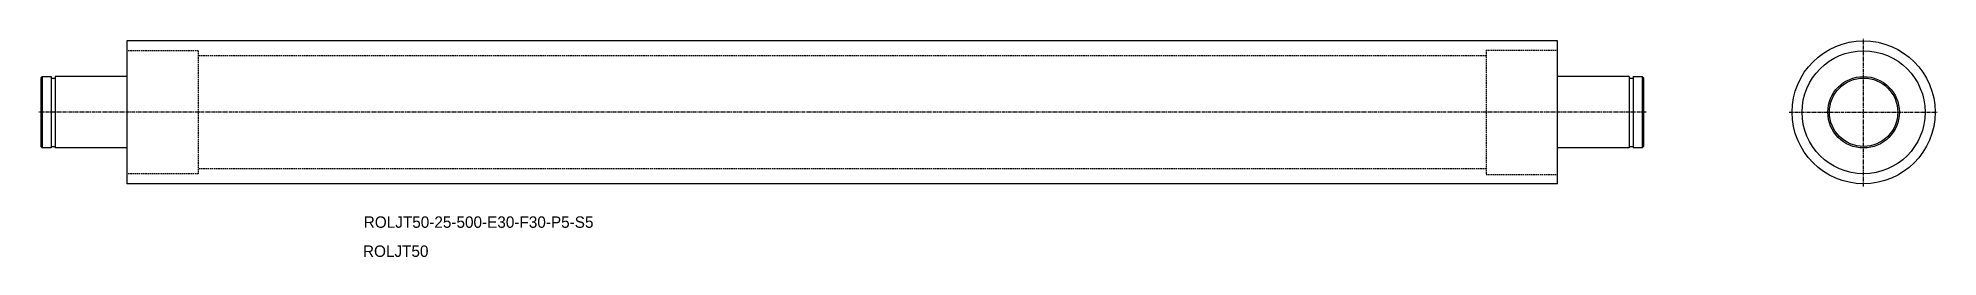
# Model space of a CAD drawing. Extents: x -94 to 570, y -15 to 62.
import ezdxf

# ---------------------------------------------------------------- set-up
doc = ezdxf.new("R2010")
doc.units = 0
doc.linetypes.add('CENTER', pattern=[2, 1.25, -0.25, 0.25, -0.25])
doc.linetypes.add('DASHED', pattern=[0.75, 0.5, -0.25])
doc.layers.get('0').update_dxf_attribs({"linetype": 'CONTINUOUS'})
doc.layers.add('CENTER', color=1, linetype='CENTER')

# ---------------------------------------------------------------- blocks, each defined once
blk = doc.blocks.new('*U20')
at = {"color": 7}
blk.add_text('ROLJT50-25-500-E30-F30-P5-S5', height=4, dxfattribs=at).set_placement((20.04, -4.58))
blk = doc.blocks.new('*U21')
at = {"color": 7}
blk.add_text('ROLJT50', height=4, dxfattribs=at).set_placement((19.76, -14.75))

msp = doc.modelspace()

# ---------------------------------------------------------------- linework, layer by layer
at = {"color": 7, "linetype": 'CONTINUOUS'}
for p, q in [((-62.79, 60.85), (-62.79, 10.85)), ((437.21, 60.85), (-62.79, 60.85)), ((437.21, 10.85), (437.21, 60.85)), ((-92.79, 47.85), (-92.29, 48.35)), ((-92.79, 47.85), (-92.79, 23.85)), ((-92.29, 48.35), (-89.14, 48.35)), ((-92.29, 48.35), (-92.29, 23.35)), ((-89.14, 48.35), (-89.14, 23.35)), ((-89.14, 47.8), (-87.79, 47.8)), ((-87.79, 48.35), (-87.79, 23.35)), ((-62.79, 48.35), (-87.79, 48.35)), ((462.21, 48.35), (437.21, 48.35)), ((462.21, 48.35), (462.21, 23.35)), ((462.21, 47.8), (463.56, 47.8)), ((463.56, 48.35), (463.56, 23.35)), ((463.56, 48.35), (466.71, 48.35)), ((466.71, 48.35), (467.21, 47.85)), ((466.71, 48.35), (466.71, 23.35)), ((467.21, 47.85), (467.21, 23.85)), ((-92.79, 23.85), (-92.29, 23.35)), ((-89.14, 23.35), (-92.29, 23.35)), ((-89.14, 23.9), (-87.79, 23.9)), ((-62.79, 23.35), (-87.79, 23.35)), ((462.21, 23.35), (437.21, 23.35)), ((462.21, 23.9), (463.56, 23.9)), ((466.71, 23.35), (463.56, 23.35)), ((466.71, 23.35), (467.21, 23.85)), ((437.21, 10.85), (-62.79, 10.85))]:
    msp.add_line(p, q, dxfattribs=at)
at = {"color": 3, "linetype": 'DASHED'}
for p, q in [((-37.79, 57.35), (-62.79, 57.35)), ((-37.79, 57.35), (-37.79, 14.35)), ((412.21, 55.6), (-37.79, 55.6)), ((412.21, 57.6), (437.21, 57.6)), ((412.21, 57.6), (412.21, 14.1)), ((-37.79, 14.35), (-62.79, 14.35)), ((412.21, 16.1), (-37.79, 16.1)), ((412.21, 14.1), (437.21, 14.1))]:
    msp.add_line(p, q, dxfattribs=at)
at = {"color": 7, "linetype": 'CONTINUOUS'}
for radius in [25, 21.5, 12.5, 11.95]:
    msp.add_circle((544.14, 35.85), radius, dxfattribs=at)
at = {"layer": 'CENTER', "color": 1, "linetype": 'CENTER'}
for p, q in [((544.14, 9.85), (544.14, 61.85)), ((468.21, 35.85), (-93.79, 35.85)), ((518.14, 35.85), (570.14, 35.85))]:
    msp.add_line(p, q, dxfattribs=at)

# ---------------------------------------------------------------- block references
for name in ['*U20', '*U21']:
    msp.add_blockref(name, (0, 0))

doc.saveas('drawing.dxf')
